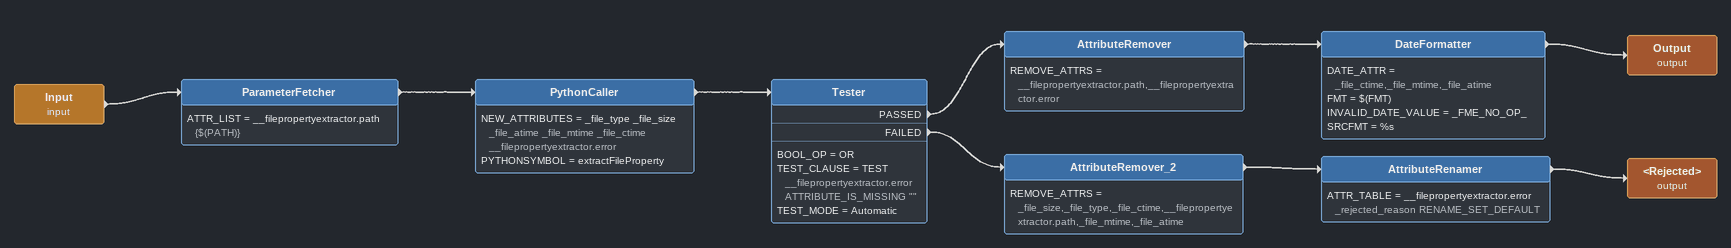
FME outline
Input (input)
    -> ParameterFetcher
ParameterFetcher
    ATTR_LIST = __filepropertyextractor.path {$(PATH)}
    -> PythonCaller
PythonCaller
    NEW_ATTRIBUTES = _file_type _file_size _file_atime _file_mtime _file_ctime __filepropertyextractor.error
    PYTHONSYMBOL = extractFileProperty
    -> Tester
Tester
    BOOL_OP = OR
    TEST_CLAUSE = TEST __filepropertyextractor.error ATTRIBUTE_IS_MISSING ""
    TEST_MODE = Automatic
    PASSED -> AttributeRemover
    FAILED -> AttributeRemover_2
AttributeRemover
    REMOVE_ATTRS = __filepropertyextractor.path,__filepropertyextractor.error
    -> DateFormatter
DateFormatter
    DATE_ATTR = _file_ctime,_file_mtime,_file_atime
    FMT = $(FMT)
    INVALID_DATE_VALUE = _FME_NO_OP_
    SRCFMT = %s
    -> Output (output)
Output (output)
AttributeRemover_2
    REMOVE_ATTRS = _file_size,_file_type,_file_ctime,__filepropertyextractor.path,_file_mtime,_file_atime
    -> AttributeRenamer
AttributeRenamer
    ATTR_TABLE = __filepropertyextractor.error _rejected_reason RENAME_SET_DEFAULT
    -> <Rejected> (output)
<Rejected> (output)
